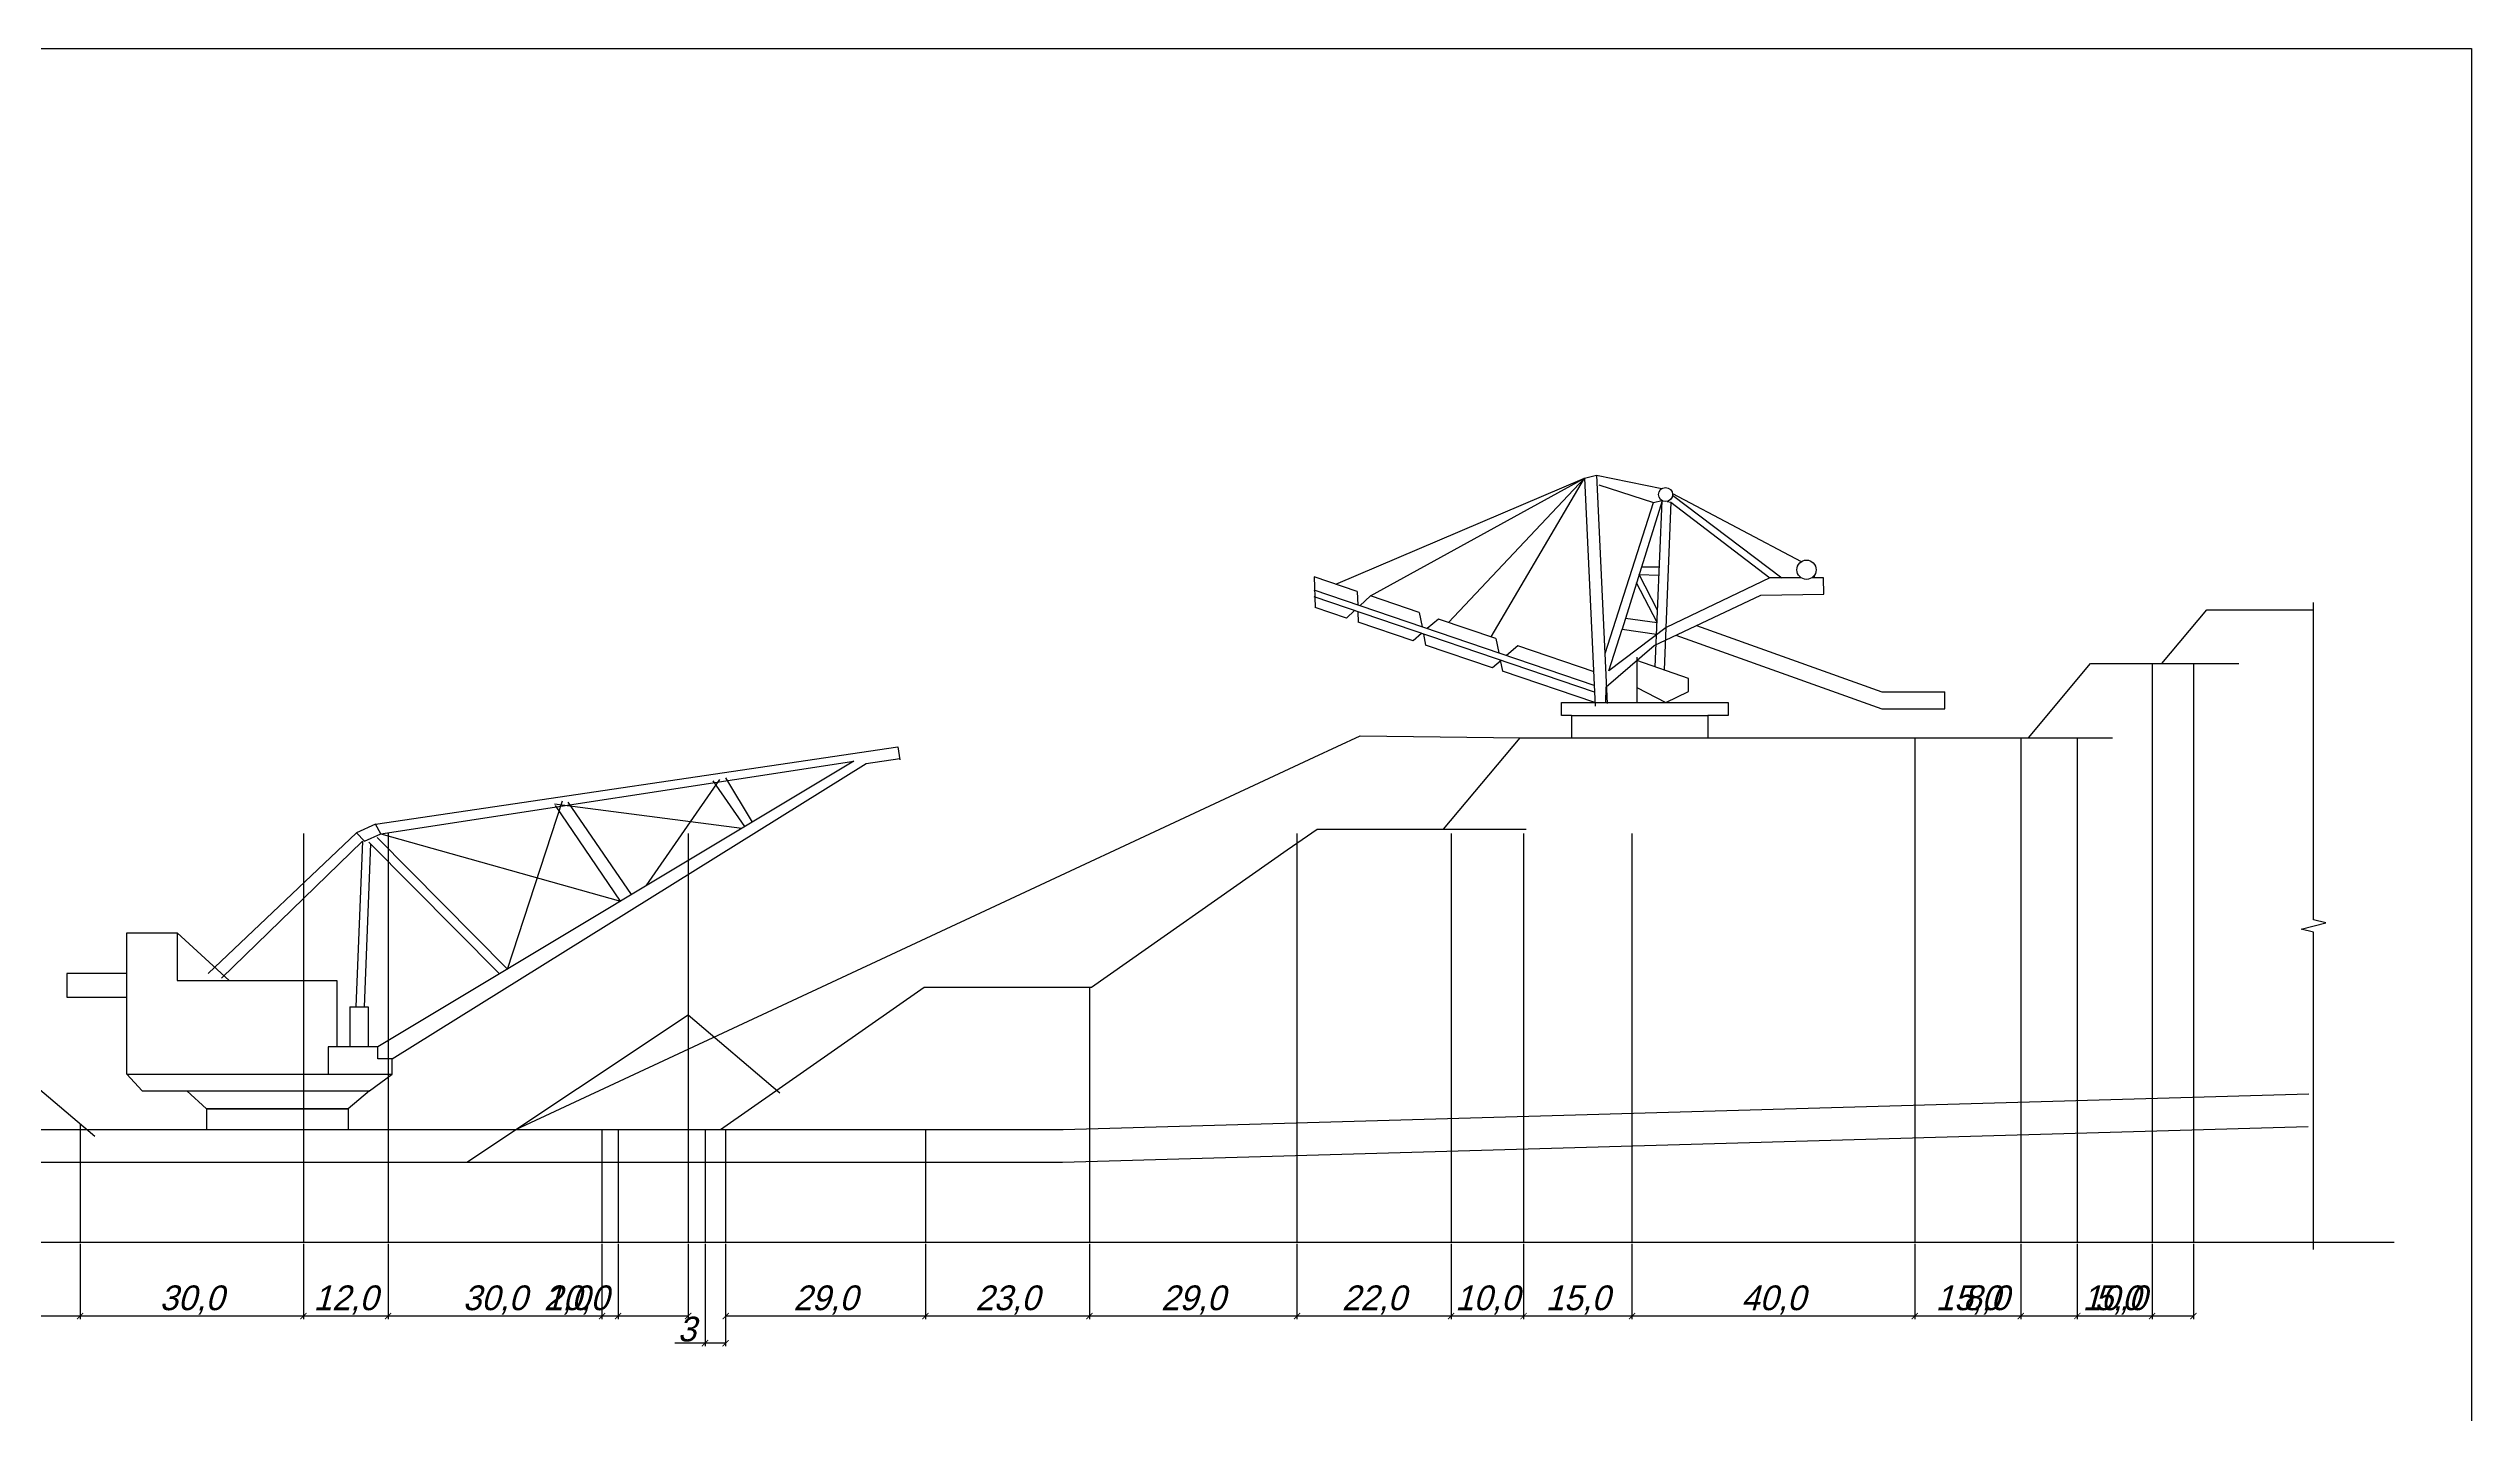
# Model space of a CAD drawing. Header units: centimetres. Extents: x -1591 to 2988, y -2086 to 1278.
# Drawn here: x -858 to 122, y 437 to 989 of the extents above; entities that cross this region are included whole.
import ezdxf

# ---------------------------------------------------------------- set-up
doc = ezdxf.new("R2010")
doc.units = ezdxf.units.CM
doc.header["$MEASUREMENT"] = 0
doc.layers.add('layer 1', color=7, linetype='Continuous')
doc.styles.get("Standard").update_dxf_attribs({"font": 'txt.shx', "height": 5})
doc.styles.add('style1', font='isocpeur_0.ttf', dxfattribs={"oblique": 15, "height": 10})
doc.dimstyles.new('ISO-25', dxfattribs={"dimtxt": 2.501, "dimasz": 2.5, "dimexe": 1.25, "dimexo": 0.625, "dimtad": 1, "dimtxsty": 'Standard', "dimblk": 'ARCHTICK', "dimcen": 2.5, "dimadec": 0, "dimazin": 0, "dimtfac": 1, "dimtmove": 0, "dimatfit": 3, "dimfxl": 1, "dimarcsym": 0})
picture_1 = doc.add_image_def('image1.jpg', size_in_pixel=(4696, 8380))

# ---------------------------------------------------------------- blocks, each defined once
blk = doc.blocks.new('_ArchTick')
at = {"color": 0, "linetype": 'ByBlock', "const_width": 0.15}
blk.add_lwpolyline([(-0.5, -0.5), (0.5, 0.5)], dxfattribs=at)
blk = doc.blocks.new('*D12')
at = {"color": 0, "lineweight": -2, "transparency": 16777216}
for p, q in [((-914.92, 506.04), (-914.92, 475.53)), ((-845.07, 506.04), (-845.07, 475.53)), ((-845.07, 476.78), (-914.92, 476.78))]:
    blk.add_line(p, q, dxfattribs=at)
at = {"layer": 'Defpoints', "color": 0, "transparency": 16777216}
for p in [(-914.92, 506.67), (-845.07, 506.67), (-914.92, 476.78)]:
    blk.add_point(p, dxfattribs=at)
at = {"color": 0, "lineweight": -2, "transparency": 16777216, "xscale": 2.5, "yscale": 2.5, "zscale": 2.5, "rotation": 180}
blk.add_blockref('_ArchTick', (-914.92, 476.78), dxfattribs=at)
at = {"color": 0, "lineweight": -2, "transparency": 16777216, "xscale": 2.5, "yscale": 2.5, "zscale": 2.5}
blk.add_blockref('_ArchTick', (-845.07, 476.78), dxfattribs=at)
at = {"color": 0, "transparency": 16777216, "insert": (-879.99, 483.23), "char_height": 10, "attachment_point": 5, "style": 'style1'}
blk.add_mtext('{\\Ftxt|c204;29,5}', dxfattribs=at)
blk = doc.blocks.new('*D13')
at = {"color": 0, "lineweight": -2, "transparency": 16777216}
for p, q in [((-845.07, 506.04), (-845.07, 475.53)), ((-754.87, 506.04), (-754.87, 475.53)), ((-754.87, 476.78), (-845.07, 476.78))]:
    blk.add_line(p, q, dxfattribs=at)
at = {"layer": 'Defpoints', "color": 0, "transparency": 16777216}
for p in [(-845.07, 506.67), (-754.87, 506.67), (-845.07, 476.78)]:
    blk.add_point(p, dxfattribs=at)
at = {"color": 0, "lineweight": -2, "transparency": 16777216, "xscale": 2.5, "yscale": 2.5, "zscale": 2.5, "rotation": 180}
blk.add_blockref('_ArchTick', (-845.07, 476.78), dxfattribs=at)
at = {"color": 0, "lineweight": -2, "transparency": 16777216, "xscale": 2.5, "yscale": 2.5, "zscale": 2.5}
blk.add_blockref('_ArchTick', (-754.87, 476.78), dxfattribs=at)
at = {"color": 0, "transparency": 16777216, "insert": (-799.97, 483.23), "char_height": 10, "attachment_point": 5, "style": 'style1'}
blk.add_mtext('{\\Ftxt|c204;30,0}', dxfattribs=at)
blk = doc.blocks.new('*D14')
at = {"color": 0, "lineweight": -2, "transparency": 16777216}
for p, q in [((-754.87, 506.04), (-754.87, 475.53)), ((-720.63, 506.04), (-720.63, 475.53)), ((-720.63, 476.78), (-754.87, 476.78))]:
    blk.add_line(p, q, dxfattribs=at)
at = {"layer": 'Defpoints', "color": 0, "transparency": 16777216}
for p in [(-754.87, 506.67), (-720.63, 506.67), (-754.87, 476.78)]:
    blk.add_point(p, dxfattribs=at)
at = {"color": 0, "lineweight": -2, "transparency": 16777216, "xscale": 2.5, "yscale": 2.5, "zscale": 2.5, "rotation": 180}
blk.add_blockref('_ArchTick', (-754.87, 476.78), dxfattribs=at)
at = {"color": 0, "lineweight": -2, "transparency": 16777216, "xscale": 2.5, "yscale": 2.5, "zscale": 2.5}
blk.add_blockref('_ArchTick', (-720.63, 476.78), dxfattribs=at)
at = {"color": 0, "transparency": 16777216, "insert": (-737.75, 483.23), "char_height": 10, "attachment_point": 5, "style": 'style1'}
blk.add_mtext('{\\Ftxt|c204;12,0}', dxfattribs=at)
blk = doc.blocks.new('*D15')
at = {"color": 0, "lineweight": -2, "transparency": 16777216}
for p, q in [((-720.63, 505.42), (-720.63, 475.53)), ((-634.14, 506.04), (-634.14, 475.53)), ((-634.14, 476.78), (-720.63, 476.78))]:
    blk.add_line(p, q, dxfattribs=at)
at = {"layer": 'Defpoints', "color": 0, "transparency": 16777216}
for p in [(-720.63, 506.04), (-634.14, 506.67), (-720.63, 476.78)]:
    blk.add_point(p, dxfattribs=at)
at = {"color": 0, "lineweight": -2, "transparency": 16777216, "xscale": 2.5, "yscale": 2.5, "zscale": 2.5, "rotation": 180}
blk.add_blockref('_ArchTick', (-720.63, 476.78), dxfattribs=at)
at = {"color": 0, "lineweight": -2, "transparency": 16777216, "xscale": 2.5, "yscale": 2.5, "zscale": 2.5}
blk.add_blockref('_ArchTick', (-634.14, 476.78), dxfattribs=at)
at = {"color": 0, "transparency": 16777216, "insert": (-677.39, 483.23), "char_height": 10, "attachment_point": 5, "style": 'style1'}
blk.add_mtext('{\\Ftxt|c204;30,0}', dxfattribs=at)
blk = doc.blocks.new('*D16')
at = {"color": 0, "lineweight": -2, "transparency": 16777216}
for p, q in [((-634.14, 506.04), (-634.14, 475.53)), ((-627.66, 506.04), (-627.66, 475.53)), ((-634.14, 476.78), (-660.13, 476.78)), ((-627.66, 476.78), (-634.14, 476.78))]:
    blk.add_line(p, q, dxfattribs=at)
at = {"layer": 'Defpoints', "color": 0, "transparency": 16777216}
for p in [(-634.14, 506.67), (-627.66, 506.67), (-634.14, 476.78)]:
    blk.add_point(p, dxfattribs=at)
at = {"color": 0, "lineweight": -2, "transparency": 16777216, "xscale": 2.5, "yscale": 2.5, "zscale": 2.5, "rotation": 180}
blk.add_blockref('_ArchTick', (-634.14, 476.78), dxfattribs=at)
at = {"color": 0, "lineweight": -2, "transparency": 16777216, "xscale": 2.5, "yscale": 2.5, "zscale": 2.5}
blk.add_blockref('_ArchTick', (-627.66, 476.78), dxfattribs=at)
at = {"color": 0, "transparency": 16777216, "insert": (-648.38, 483.23), "char_height": 10, "attachment_point": 5, "style": 'style1'}
blk.add_mtext('{\\Ftxt|c204;2,0}', dxfattribs=at)
blk = doc.blocks.new('*D17')
at = {"color": 0, "lineweight": -2, "transparency": 16777216}
for p, q in [((-627.66, 506.04), (-627.66, 475.53)), ((-599.28, 506.04), (-599.28, 475.53)), ((-627.66, 476.78), (-658.65, 476.78)), ((-599.28, 476.78), (-627.66, 476.78))]:
    blk.add_line(p, q, dxfattribs=at)
at = {"layer": 'Defpoints', "color": 0, "transparency": 16777216}
for p in [(-627.66, 506.67), (-599.28, 506.67), (-627.66, 476.78)]:
    blk.add_point(p, dxfattribs=at)
at = {"color": 0, "lineweight": -2, "transparency": 16777216, "xscale": 2.5, "yscale": 2.5, "zscale": 2.5, "rotation": 180}
blk.add_blockref('_ArchTick', (-627.66, 476.78), dxfattribs=at)
at = {"color": 0, "lineweight": -2, "transparency": 16777216, "xscale": 2.5, "yscale": 2.5, "zscale": 2.5}
blk.add_blockref('_ArchTick', (-599.28, 476.78), dxfattribs=at)
at = {"color": 0, "transparency": 16777216, "insert": (-644.41, 483.23), "char_height": 10, "attachment_point": 5, "style": 'style1'}
blk.add_mtext('{\\Ftxt|c204;10,0}', dxfattribs=at)
blk = doc.blocks.new('*D18')
at = {"color": 0, "lineweight": -2, "transparency": 16777216}
for p, q in [((-592.5, 506.04), (-592.5, 464.58)), ((-584.17, 506.04), (-584.17, 464.58)), ((-592.5, 465.83), (-604.7, 465.83)), ((-584.17, 465.83), (-592.5, 465.83))]:
    blk.add_line(p, q, dxfattribs=at)
at = {"layer": 'Defpoints', "color": 0, "transparency": 16777216}
for p in [(-592.5, 506.67), (-584.17, 506.67), (-592.5, 465.83)]:
    blk.add_point(p, dxfattribs=at)
at = {"color": 0, "lineweight": -2, "transparency": 16777216, "xscale": 2.5, "yscale": 2.5, "zscale": 2.5, "rotation": 180}
blk.add_blockref('_ArchTick', (-592.5, 465.83), dxfattribs=at)
at = {"color": 0, "lineweight": -2, "transparency": 16777216, "xscale": 2.5, "yscale": 2.5, "zscale": 2.5}
blk.add_blockref('_ArchTick', (-584.17, 465.83), dxfattribs=at)
at = {"color": 0, "transparency": 16777216, "insert": (-599.85, 471.45), "char_height": 10, "attachment_point": 5, "style": 'style1'}
blk.add_mtext('{\\Ftxt|c204;3}', dxfattribs=at)
blk = doc.blocks.new('*D19')
at = {"color": 0, "lineweight": -2, "transparency": 16777216}
for p, q in [((-584.17, 506.04), (-584.17, 475.53)), ((-503.35, 506.04), (-503.35, 475.53)), ((-503.35, 476.78), (-584.17, 476.78))]:
    blk.add_line(p, q, dxfattribs=at)
at = {"layer": 'Defpoints', "color": 0, "transparency": 16777216}
for p in [(-584.17, 506.67), (-503.35, 506.67), (-584.17, 476.78)]:
    blk.add_point(p, dxfattribs=at)
at = {"color": 0, "lineweight": -2, "transparency": 16777216, "xscale": 2.5, "yscale": 2.5, "zscale": 2.5, "rotation": 180}
blk.add_blockref('_ArchTick', (-584.17, 476.78), dxfattribs=at)
at = {"color": 0, "lineweight": -2, "transparency": 16777216, "xscale": 2.5, "yscale": 2.5, "zscale": 2.5}
blk.add_blockref('_ArchTick', (-503.35, 476.78), dxfattribs=at)
at = {"color": 0, "transparency": 16777216, "insert": (-543.76, 483.23), "char_height": 10, "attachment_point": 5, "style": 'style1'}
blk.add_mtext('{\\Ftxt|c204;29,0}', dxfattribs=at)
blk = doc.blocks.new('*D20')
at = {"color": 0, "lineweight": -2, "transparency": 16777216}
for p, q in [((-503.35, 506.04), (-503.35, 475.53)), ((-437.12, 506.04), (-437.12, 475.53)), ((-437.12, 476.78), (-503.35, 476.78))]:
    blk.add_line(p, q, dxfattribs=at)
at = {"layer": 'Defpoints', "color": 0, "transparency": 16777216}
for p in [(-503.35, 506.67), (-437.12, 506.67), (-503.35, 476.78)]:
    blk.add_point(p, dxfattribs=at)
at = {"color": 0, "lineweight": -2, "transparency": 16777216, "xscale": 2.5, "yscale": 2.5, "zscale": 2.5, "rotation": 180}
blk.add_blockref('_ArchTick', (-503.35, 476.78), dxfattribs=at)
at = {"color": 0, "lineweight": -2, "transparency": 16777216, "xscale": 2.5, "yscale": 2.5, "zscale": 2.5}
blk.add_blockref('_ArchTick', (-437.12, 476.78), dxfattribs=at)
at = {"color": 0, "transparency": 16777216, "insert": (-470.23, 483.23), "char_height": 10, "attachment_point": 5, "style": 'style1'}
blk.add_mtext('{\\Ftxt|c204;23,0}', dxfattribs=at)
blk = doc.blocks.new('*D21')
at = {"color": 0, "lineweight": -2, "transparency": 16777216}
for p, q in [((-437.12, 506.04), (-437.12, 475.53)), ((-353.21, 506.04), (-353.21, 475.53)), ((-353.21, 476.78), (-437.12, 476.78))]:
    blk.add_line(p, q, dxfattribs=at)
at = {"layer": 'Defpoints', "color": 0, "transparency": 16777216}
for p in [(-437.12, 506.67), (-353.21, 506.67), (-437.12, 476.78)]:
    blk.add_point(p, dxfattribs=at)
at = {"color": 0, "lineweight": -2, "transparency": 16777216, "xscale": 2.5, "yscale": 2.5, "zscale": 2.5, "rotation": 180}
blk.add_blockref('_ArchTick', (-437.12, 476.78), dxfattribs=at)
at = {"color": 0, "lineweight": -2, "transparency": 16777216, "xscale": 2.5, "yscale": 2.5, "zscale": 2.5}
blk.add_blockref('_ArchTick', (-353.21, 476.78), dxfattribs=at)
at = {"color": 0, "transparency": 16777216, "insert": (-395.17, 483.23), "char_height": 10, "attachment_point": 5, "style": 'style1'}
blk.add_mtext('{\\Ftxt|c204;29,0}', dxfattribs=at)
blk = doc.blocks.new('*D22')
at = {"color": 0, "lineweight": -2, "transparency": 16777216}
for p, q in [((-353.21, 506.04), (-353.21, 475.53)), ((-290.9, 506.04), (-290.9, 475.53)), ((-290.9, 476.78), (-353.21, 476.78))]:
    blk.add_line(p, q, dxfattribs=at)
at = {"layer": 'Defpoints', "color": 0, "transparency": 16777216}
for p in [(-353.21, 506.67), (-290.9, 506.67), (-353.21, 476.78)]:
    blk.add_point(p, dxfattribs=at)
at = {"color": 0, "lineweight": -2, "transparency": 16777216, "xscale": 2.5, "yscale": 2.5, "zscale": 2.5, "rotation": 180}
blk.add_blockref('_ArchTick', (-353.21, 476.78), dxfattribs=at)
at = {"color": 0, "lineweight": -2, "transparency": 16777216, "xscale": 2.5, "yscale": 2.5, "zscale": 2.5}
blk.add_blockref('_ArchTick', (-290.9, 476.78), dxfattribs=at)
at = {"color": 0, "transparency": 16777216, "insert": (-322.06, 483.23), "char_height": 10, "attachment_point": 5, "style": 'style1'}
blk.add_mtext('{\\Ftxt|c204;22,0}', dxfattribs=at)
blk = doc.blocks.new('*D23')
at = {"color": 0, "lineweight": -2, "transparency": 16777216}
for p, q in [((-290.9, 506.04), (-290.9, 475.53)), ((-261.59, 506.04), (-261.59, 475.53)), ((-261.59, 476.78), (-290.9, 476.78))]:
    blk.add_line(p, q, dxfattribs=at)
at = {"layer": 'Defpoints', "color": 0, "transparency": 16777216}
for p in [(-290.9, 506.67), (-261.59, 506.67), (-290.9, 476.78)]:
    blk.add_point(p, dxfattribs=at)
at = {"color": 0, "lineweight": -2, "transparency": 16777216, "xscale": 2.5, "yscale": 2.5, "zscale": 2.5, "rotation": 180}
blk.add_blockref('_ArchTick', (-290.9, 476.78), dxfattribs=at)
at = {"color": 0, "lineweight": -2, "transparency": 16777216, "xscale": 2.5, "yscale": 2.5, "zscale": 2.5}
blk.add_blockref('_ArchTick', (-261.59, 476.78), dxfattribs=at)
at = {"color": 0, "transparency": 16777216, "insert": (-276.25, 483.23), "char_height": 10, "attachment_point": 5, "style": 'style1'}
blk.add_mtext('{\\Ftxt|c204;10,0}', dxfattribs=at)
blk = doc.blocks.new('*D24')
at = {"color": 0, "lineweight": -2, "transparency": 16777216}
for p, q in [((-261.59, 506.04), (-261.59, 475.53)), ((-217.79, 506.04), (-217.79, 475.53)), ((-217.79, 476.78), (-261.59, 476.78))]:
    blk.add_line(p, q, dxfattribs=at)
at = {"layer": 'Defpoints', "color": 0, "transparency": 16777216}
for p in [(-261.59, 506.67), (-217.79, 506.67), (-261.59, 476.78)]:
    blk.add_point(p, dxfattribs=at)
at = {"color": 0, "lineweight": -2, "transparency": 16777216, "xscale": 2.5, "yscale": 2.5, "zscale": 2.5, "rotation": 180}
blk.add_blockref('_ArchTick', (-261.59, 476.78), dxfattribs=at)
at = {"color": 0, "lineweight": -2, "transparency": 16777216, "xscale": 2.5, "yscale": 2.5, "zscale": 2.5}
blk.add_blockref('_ArchTick', (-217.79, 476.78), dxfattribs=at)
at = {"color": 0, "transparency": 16777216, "insert": (-239.69, 483.23), "char_height": 10, "attachment_point": 5, "style": 'style1'}
blk.add_mtext('{\\Ftxt|c204;15,0}', dxfattribs=at)
blk = doc.blocks.new('*D25')
at = {"color": 0, "lineweight": -2, "transparency": 16777216}
for p, q in [((-217.79, 506.04), (-217.79, 475.53)), ((-103.47, 506.04), (-103.47, 475.53)), ((-103.47, 476.78), (-217.79, 476.78))]:
    blk.add_line(p, q, dxfattribs=at)
at = {"layer": 'Defpoints', "color": 0, "transparency": 16777216}
for p in [(-217.79, 506.67), (-103.47, 506.67), (-217.79, 476.78)]:
    blk.add_point(p, dxfattribs=at)
at = {"color": 0, "lineweight": -2, "transparency": 16777216, "xscale": 2.5, "yscale": 2.5, "zscale": 2.5, "rotation": 180}
blk.add_blockref('_ArchTick', (-217.79, 476.78), dxfattribs=at)
at = {"color": 0, "lineweight": -2, "transparency": 16777216, "xscale": 2.5, "yscale": 2.5, "zscale": 2.5}
blk.add_blockref('_ArchTick', (-103.47, 476.78), dxfattribs=at)
at = {"color": 0, "transparency": 16777216, "insert": (-160.63, 483.23), "char_height": 10, "attachment_point": 5, "style": 'style1'}
blk.add_mtext('{\\Ftxt|c204;40,0}', dxfattribs=at)
blk = doc.blocks.new('*D26')
at = {"color": 0, "lineweight": -2, "transparency": 16777216}
for p, q in [((-103.47, 505.42), (-103.47, 475.53)), ((-60.59, 506.04), (-60.59, 475.53)), ((-60.59, 476.78), (-103.47, 476.78))]:
    blk.add_line(p, q, dxfattribs=at)
at = {"layer": 'Defpoints', "color": 0, "transparency": 16777216}
for p in [(-103.47, 506.04), (-60.59, 506.67), (-103.47, 476.78)]:
    blk.add_point(p, dxfattribs=at)
at = {"color": 0, "lineweight": -2, "transparency": 16777216, "xscale": 2.5, "yscale": 2.5, "zscale": 2.5, "rotation": 180}
blk.add_blockref('_ArchTick', (-103.47, 476.78), dxfattribs=at)
at = {"color": 0, "lineweight": -2, "transparency": 16777216, "xscale": 2.5, "yscale": 2.5, "zscale": 2.5}
blk.add_blockref('_ArchTick', (-60.59, 476.78), dxfattribs=at)
at = {"color": 0, "transparency": 16777216, "insert": (-82.03, 483.23), "char_height": 10, "attachment_point": 5, "style": 'style1'}
blk.add_mtext('{\\Ftxt|c204;15,0}', dxfattribs=at)
blk = doc.blocks.new('*D27')
at = {"color": 0, "lineweight": -2, "transparency": 16777216}
for p, q in [((-60.59, 506.04), (-60.59, 475.53)), ((-37.77, 506.04), (-37.77, 475.53)), ((-60.59, 476.78), (-86.13, 476.78)), ((-37.77, 476.78), (-60.59, 476.78))]:
    blk.add_line(p, q, dxfattribs=at)
at = {"layer": 'Defpoints', "color": 0, "transparency": 16777216}
for p in [(-60.59, 506.67), (-37.77, 506.67), (-60.59, 476.78)]:
    blk.add_point(p, dxfattribs=at)
at = {"color": 0, "lineweight": -2, "transparency": 16777216, "xscale": 2.5, "yscale": 2.5, "zscale": 2.5, "rotation": 180}
blk.add_blockref('_ArchTick', (-60.59, 476.78), dxfattribs=at)
at = {"color": 0, "lineweight": -2, "transparency": 16777216, "xscale": 2.5, "yscale": 2.5, "zscale": 2.5}
blk.add_blockref('_ArchTick', (-37.77, 476.78), dxfattribs=at)
at = {"color": 0, "transparency": 16777216, "insert": (-74.61, 483.23), "char_height": 10, "attachment_point": 5, "style": 'style1'}
blk.add_mtext('{\\Ftxt|c204;8,0}', dxfattribs=at)
blk = doc.blocks.new('*D28')
at = {"color": 0, "lineweight": -2, "transparency": 16777216}
for p, q in [((-37.77, 506.04), (-37.77, 475.53)), ((-7.53, 506.04), (-7.53, 475.53)), ((-7.53, 476.78), (-37.77, 476.78))]:
    blk.add_line(p, q, dxfattribs=at)
at = {"layer": 'Defpoints', "color": 0, "transparency": 16777216}
for p in [(-37.77, 506.67), (-7.53, 506.67), (-37.77, 476.78)]:
    blk.add_point(p, dxfattribs=at)
at = {"color": 0, "lineweight": -2, "transparency": 16777216, "xscale": 2.5, "yscale": 2.5, "zscale": 2.5, "rotation": 180}
blk.add_blockref('_ArchTick', (-37.77, 476.78), dxfattribs=at)
at = {"color": 0, "lineweight": -2, "transparency": 16777216, "xscale": 2.5, "yscale": 2.5, "zscale": 2.5}
blk.add_blockref('_ArchTick', (-7.53, 476.78), dxfattribs=at)
at = {"color": 0, "transparency": 16777216, "insert": (-22.65, 483.23), "char_height": 10, "attachment_point": 5, "style": 'style1'}
blk.add_mtext('{\\Ftxt|c204;10,0}', dxfattribs=at)
blk = doc.blocks.new('*D29')
at = {"color": 0, "lineweight": -2, "transparency": 16777216}
for p, q in [((-7.53, 506.04), (-7.53, 475.53)), ((9.22, 506.04), (9.22, 475.53)), ((-7.53, 476.78), (-33.07, 476.78)), ((9.22, 476.78), (-7.53, 476.78))]:
    blk.add_line(p, q, dxfattribs=at)
at = {"layer": 'Defpoints', "color": 0, "transparency": 16777216}
for p in [(-7.53, 506.67), (9.22, 506.67), (-7.53, 476.78)]:
    blk.add_point(p, dxfattribs=at)
at = {"color": 0, "lineweight": -2, "transparency": 16777216, "xscale": 2.5, "yscale": 2.5, "zscale": 2.5, "rotation": 180}
blk.add_blockref('_ArchTick', (-7.53, 476.78), dxfattribs=at)
at = {"color": 0, "lineweight": -2, "transparency": 16777216, "xscale": 2.5, "yscale": 2.5, "zscale": 2.5}
blk.add_blockref('_ArchTick', (9.22, 476.78), dxfattribs=at)
at = {"color": 0, "transparency": 16777216, "insert": (-21.55, 483.23), "char_height": 10, "attachment_point": 5, "style": 'style1'}
blk.add_mtext('{\\Ftxt|c204;5,0}', dxfattribs=at)

msp = doc.modelspace()

# ---------------------------------------------------------------- linework, layer by layer
for p, q in [((-337.512, 772.574), (-236.985, 815.444)), ((-323.515, 767.82), (-236.985, 815.444)), ((-291.915, 757.09), (-236.985, 815.444)), ((-274.751, 751.261), (-236.985, 815.444)), ((-236.985, 815.444), (-232.11, 816.556)), ((-236.985, 815.444), (-232.664, 723.217)), ((-232.11, 816.556), (-227.789, 724.33)), ((-232.11, 816.556), (-205.768, 811.186)), ((-231.22, 812.655), (-209.139, 805.578)), ((-209.186, 805.433), (-228.731, 744.451)), ((-205.625, 806.308), (-221.761, 754.336)), ((-209.139, 805.578), (-205.744, 806.38)), ((-208.406, 739.148), (-205.596, 806.293)), ((-202.017, 805.717), (-204.803, 737.908)), ((-203.547, 806.016), (-202.017, 805.717)), ((-203.547, 806.016), (-202.017, 805.717)), ((-202.017, 805.717), (-162.064, 775.092)), ((-201.399, 809.253), (-149.318, 781.666)), ((-201.375, 808.51), (-157.241, 775.131)), ((-346.211, 775.528), (-345.886, 763.14)), ((-328.812, 769.619), (-346.211, 775.528)), ((-328.812, 769.619), (-346.211, 775.528)), ((-328.812, 769.619), (-346.211, 775.528)), ((-328.812, 769.619), (-346.211, 775.528)), ((-328.812, 769.619), (-346.211, 775.528)), ((-328.812, 769.619), (-346.211, 775.528)), ((-328.812, 769.619), (-346.211, 775.528)), ((-328.812, 769.619), (-346.211, 775.528)), ((-207.446, 762.094), (-214.88, 776.499)), ((-214.88, 776.499), (-206.857, 776.163)), ((-206.721, 779.406), (-213.977, 779.406)), ((-162.064, 775.092), (-203.947, 755.066)), ((-149.341, 775.138), (-162.064, 775.092)), ((-140.384, 775.17), (-145.068, 775.153)), ((-144.164, 775.985), (-144.161, 775.156)), ((-140.229, 768.572), (-140.384, 775.17)), ((-233.059, 731.664), (-346.211, 770.087)), ((-233.059, 731.664), (-346.211, 770.087)), ((-233.059, 731.664), (-346.211, 770.087)), ((-233.059, 731.664), (-346.211, 770.087)), ((-233.059, 731.664), (-346.211, 770.087)), ((-233.059, 731.664), (-346.211, 770.087)), ((-233.059, 731.664), (-346.211, 770.087)), ((-233.059, 731.664), (-346.211, 770.087)), ((-232.932, 728.941), (-346.211, 767.408)), ((-232.932, 728.941), (-346.211, 767.408)), ((-232.932, 728.941), (-346.211, 767.408)), ((-232.932, 728.941), (-346.211, 767.408)), ((-232.932, 728.941), (-346.211, 767.408)), ((-232.932, 728.941), (-346.211, 767.408)), ((-232.932, 728.941), (-346.211, 767.408)), ((-232.932, 728.941), (-346.211, 767.408)), ((-328.812, 769.619), (-328.633, 764.118)), ((-327.79, 763.832), (-323.515, 767.82)), ((-303.813, 761.13), (-323.515, 767.82)), ((-303.813, 761.13), (-323.515, 767.82)), ((-303.813, 761.13), (-323.515, 767.82)), ((-303.813, 761.13), (-323.515, 767.82)), ((-303.813, 761.13), (-323.515, 767.82)), ((-303.813, 761.13), (-323.515, 767.82)), ((-303.813, 761.13), (-323.515, 767.82)), ((-303.813, 761.13), (-323.515, 767.82)), ((-207.654, 757.104), (-215.925, 773.131)), ((-208.797, 747.802), (-165.716, 768.184)), ((-165.716, 768.184), (-140.229, 768.572)), ((-333.162, 758.82), (-345.886, 763.14)), ((-333.162, 758.82), (-345.886, 763.14)), ((-333.162, 758.82), (-345.886, 763.14)), ((-333.162, 758.82), (-345.886, 763.14)), ((-333.162, 758.82), (-345.886, 763.14)), ((-333.162, 758.82), (-345.886, 763.14)), ((-333.162, 758.82), (-345.886, 763.14)), ((-333.162, 758.82), (-345.886, 763.14)), ((-333.162, 758.82), (-329.896, 761.867)), ((-328.544, 761.408), (-328.407, 757.205)), ((-306.285, 749.693), (-328.407, 757.205)), ((-306.285, 749.693), (-328.407, 757.205)), ((-306.285, 749.693), (-328.407, 757.205)), ((-306.285, 749.693), (-328.407, 757.205)), ((-306.285, 749.693), (-328.407, 757.205)), ((-306.285, 749.693), (-328.407, 757.205)), ((-306.285, 749.693), (-328.407, 757.205)), ((-306.285, 749.693), (-328.407, 757.205)), ((-303.813, 761.13), (-302.645, 755.293)), ((-296.007, 758.48), (-300.562, 754.586)), ((-272.863, 750.62), (-296.007, 758.48)), ((-272.863, 750.62), (-296.007, 758.48)), ((-272.863, 750.62), (-296.007, 758.48)), ((-272.863, 750.62), (-296.007, 758.48)), ((-272.863, 750.62), (-296.007, 758.48)), ((-272.863, 750.62), (-296.007, 758.48)), ((-272.863, 750.62), (-296.007, 758.48)), ((-272.863, 750.62), (-296.007, 758.48)), ((-203.947, 755.066), (-227.122, 737.57)), ((-227.122, 737.57), (-221.761, 754.336)), ((-221.761, 754.336), (-207.851, 752.396)), ((-221.761, 754.336), (-207.851, 752.396)), ((-220.351, 758.876), (-207.654, 757.104)), ((-191.739, 755.872), (-116.826, 729.04)), ((-302.805, 752.668), (-306.285, 749.693)), ((-302.069, 752.418), (-301.176, 747.958)), ((-274.113, 738.768), (-301.176, 747.958)), ((-274.113, 738.768), (-301.176, 747.958)), ((-274.113, 738.768), (-301.176, 747.958)), ((-274.113, 738.768), (-301.176, 747.958)), ((-274.113, 738.768), (-301.176, 747.958)), ((-274.113, 738.768), (-301.176, 747.958)), ((-274.113, 738.768), (-301.176, 747.958)), ((-274.113, 738.768), (-301.176, 747.958)), ((-272.863, 750.62), (-271.638, 744.764)), ((-263.916, 747.582), (-268.435, 743.676)), ((-233.059, 737.104), (-263.916, 747.582)), ((-233.059, 737.104), (-263.916, 747.582)), ((-233.059, 737.104), (-263.916, 747.582)), ((-233.059, 737.104), (-263.916, 747.582)), ((-233.059, 737.104), (-263.916, 747.582)), ((-233.059, 737.104), (-263.916, 747.582)), ((-233.059, 737.104), (-263.916, 747.582)), ((-233.059, 737.104), (-263.916, 747.582)), ((-228.201, 731.111), (-208.797, 747.802)), ((-200.003, 751.963), (-116.826, 722.17)), ((-270.66, 741.752), (-274.113, 738.768)), ((-271.034, 741.879), (-270.098, 737.405)), ((-232.734, 724.716), (-270.098, 737.405)), ((-232.734, 724.716), (-270.098, 737.405)), ((-232.734, 724.716), (-270.098, 737.405)), ((-232.734, 724.716), (-270.098, 737.405)), ((-232.734, 724.716), (-270.098, 737.405)), ((-232.734, 724.716), (-270.098, 737.405)), ((-232.734, 724.716), (-270.098, 737.405)), ((-232.734, 724.716), (-270.098, 737.405)), ((-215.869, 743.096), (-215.869, 724.716)), ((-194.877, 734.49), (-215.869, 741.719)), ((-228.394, 724.459), (-228.201, 731.111)), ((-215.869, 730.846), (-204.071, 724.716)), ((-204.071, 724.716), (-194.877, 729.136)), ((-194.877, 729.136), (-194.877, 734.49)), ((-116.826, 729.04), (-91.292, 729.04)), ((-91.292, 722.17), (-91.292, 729.04)), ((-246.25, 719.474), (-246.25, 724.716)), ((-246.25, 724.716), (-178.836, 724.716)), ((-242.24, 719.474), (-246.25, 719.474)), ((-242.24, 719.474), (-242.24, 710.532)), ((-242.24, 719.474), (-187.133, 719.474)), ((-187.133, 719.474), (-187.133, 710.532)), ((-178.836, 719.474), (-187.133, 719.474)), ((-178.836, 724.716), (-178.836, 719.474)), ((-116.826, 722.17), (-91.292, 722.17)), ((-725.71, 675.619), (-514.483, 706.845)), ((-514.483, 706.845), (-513.696, 701.52)), ((-346.219, 702.629), (-327.598, 711.312)), ((-327.598, 711.312), (-262.982, 710.532)), ((-532.3, 701.095), (-724.764, 585.547)), ((-723.52, 671.669), (-532.3, 701.095)), ((-719.026, 580.736), (-527.414, 700.133)), ((-527.414, 700.133), (-513.789, 702.147)), ((-517.279, 622.862), (-346.219, 702.629)), ((-616.319, 650.653), (-586.57, 693.618)), ((-589.305, 693.056), (-576.484, 674.569)), ((-584.166, 694.314), (-573.392, 676.425)), ((-672.313, 617.037), (-650.115, 684.946)), ((-653.358, 683.852), (-577.583, 673.909)), ((-626.685, 644.43), (-652.981, 683.115)), ((-622.25, 647.092), (-647.865, 684.516)), ((-733.322, 672.072), (-793.287, 615.223)), ((-787.891, 613.401), (-730.905, 668.773)), ((-730.905, 668.773), (-733.586, 601.721)), ((-725.71, 675.619), (-733.322, 672.072)), ((-733.322, 672.072), (-730.166, 668.743)), ((-727.787, 667.665), (-730.326, 601.721)), ((-730.166, 668.743), (-723.52, 671.669)), ((-728.419, 668.302), (-675.591, 615.069)), ((-723.52, 671.669), (-725.71, 675.619)), ((-725.045, 670.199), (-672.313, 617.037)), ((-723.52, 671.669), (-626.685, 644.43)), ((-826.202, 574.537), (-826.202, 631.641)), ((-826.202, 631.641), (-805.845, 631.641)), ((-805.845, 631.641), (-805.845, 612.405)), ((-805.845, 631.641), (-784.843, 612.405)), ((-668.972, 552.127), (-517.279, 622.862)), ((-826.202, 615.196), (-850.435, 615.196)), ((-850.435, 615.196), (-850.435, 605.602)), ((-805.845, 612.405), (-741.349, 612.405)), ((-741.349, 612.405), (-741.349, 585.547)), ((-850.435, 605.602), (-826.202, 605.602)), ((-736.126, 601.721), (-736.126, 585.547)), ((-736.126, 601.721), (-728.635, 601.721)), ((-728.635, 601.721), (-728.635, 585.547)), ((-688.765, 538.962), (-599.284, 598.478)), ((-599.284, 598.478), (-562.19, 566.993)), ((-724.764, 585.547), (-744.881, 585.547)), ((-744.881, 585.547), (-744.881, 574.537)), ((-724.764, 580.736), (-724.764, 585.547)), ((-719.026, 580.736), (-724.764, 580.736)), ((-719.026, 574.537), (-719.026, 580.736)), ((-826.202, 574.537), (-719.026, 574.537)), ((-826.202, 574.537), (-820.046, 567.845)), ((-728.191, 567.845), (-719.026, 574.537)), ((-820.046, 567.845), (-728.191, 567.845)), ((-794.071, 560.555), (-801.951, 567.845)), ((-794.071, 560.555), (-794.071, 552.127)), ((-794.071, 560.555), (-736.713, 560.555)), ((-736.713, 560.555), (-794.071, 560.555)), ((-728.191, 567.845), (-736.713, 560.555)), ((-736.713, 560.555), (-736.713, 552.127))]:
    msp.add_line(p, q)
at = {"linetype": 'Continuous'}
msp.add_lwpolyline([(57.748, 503.667), (57.748, 631.898), (52.748, 633.148), (62.748, 635.648), (57.748, 636.898), (57.748, 765.129)], dxfattribs=at)
for centre, radius in [((-204.216, 808.791), 2.854), ((-147.216, 778.394), 3.889)]:
    msp.add_circle(centre, radius)
at = {"layer": 'layer 1', "lineweight": 30}
for p, q in [((-3.556, 740.505), (14.589, 762.129)), ((14.589, 762.129), (57.748, 762.129)), ((-57.515, 710.532), (-32.364, 740.505)), ((-32.364, 740.505), (27.556, 740.505)), ((-7.534, 740.505), (-7.534, 506.667)), ((9.217, 740.505), (9.217, 506.667)), ((-293.979, 673.591), (-262.982, 710.532)), ((-262.982, 710.532), (-23.458, 710.532)), ((-103.472, 710.532), (-103.472, 506.667)), ((-60.593, 710.532), (-60.593, 506.667)), ((-37.765, 710.532), (-37.765, 506.667)), ((-754.874, 671.836), (-754.874, 506.667)), ((-720.633, 671.836), (-720.633, 506.667)), ((-599.284, 671.836), (-599.284, 506.667)), ((-357.116, 665.139), (-345.046, 673.591)), ((-353.213, 671.836), (-353.213, 506.667)), ((-345.046, 673.591), (-260.493, 673.591)), ((-290.9, 671.836), (-290.9, 506.667)), ((-261.594, 671.836), (-261.594, 506.667)), ((-217.79, 671.836), (-217.79, 506.667)), ((-436.277, 609.71), (-357.116, 665.139)), ((-586.192, 552.127), (-503.956, 609.71)), ((-503.956, 609.71), (-436.277, 609.71)), ((-437.12, 609.71), (-437.12, 506.667)), ((-447.654, 552.127), (55.853, 566.554)), ((-1461.222, 552.127), (-447.654, 552.127)), ((-845.069, 554.441), (-845.069, 506.667)), ((-634.142, 552.127), (-634.142, 506.667)), ((-627.664, 552.127), (-627.664, 506.667)), ((-592.497, 552.127), (-592.497, 506.667)), ((-584.168, 552.127), (-584.168, 506.667)), ((-503.346, 552.127), (-503.346, 506.667)), ((-447.934, 538.962), (55.573, 553.389)), ((-1461.503, 538.962), (-447.934, 538.962)), ((-1462.544, 506.667), (90.39, 506.667))]:
    msp.add_line(p, q, dxfattribs=at)
msp.add_lwpolyline([(-1465.76, 671.836), (-1116.668, 671.836), (-1057.108, 612.276), (-913.252, 612.276), (-839.186, 549.451)], dxfattribs=at)

# ---------------------------------------------------------------- dimensions: what is measured, and where the dimension line sits
for base, p1, p2, text, picture, middle in [((-914.916, 476.776), (-845.069, 506.667), (-914.916, 506.667), '{\\Ftxt|c204;29,5}', '*D12', (-879.992, 483.235)), ((-845.069, 476.776), (-754.874, 506.667), (-845.069, 506.667), '{\\Ftxt|c204;30,0}', '*D13', (-799.972, 483.235)), ((-754.874, 476.776), (-720.633, 506.667), (-754.874, 506.667), '{\\Ftxt|c204;12,0}', '*D14', (-737.754, 483.235)), ((-720.633, 476.776), (-634.142, 506.667), (-720.633, 506.042), '{\\Ftxt|c204;30,0}', '*D15', (-677.388, 483.235)), ((-634.142, 476.776), (-627.664, 506.667), (-634.142, 506.667), '{\\Ftxt|c204;2,0}', '*D16', (-648.384, 483.235)), ((-627.664, 476.776), (-599.284, 506.667), (-627.664, 506.667), '{\\Ftxt|c204;10,0}', '*D17', (-644.405, 483.235)), ((-584.168, 476.776), (-503.346, 506.667), (-584.168, 506.667), '{\\Ftxt|c204;29,0}', '*D19', (-543.757, 483.235)), ((-503.346, 476.776), (-437.12, 506.667), (-503.346, 506.667), '{\\Ftxt|c204;23,0}', '*D20', (-470.233, 483.235)), ((-437.12, 476.776), (-353.213, 506.667), (-437.12, 506.667), '{\\Ftxt|c204;29,0}', '*D21', (-395.167, 483.235)), ((-353.213, 476.776), (-290.9, 506.667), (-353.213, 506.667), '{\\Ftxt|c204;22,0}', '*D22', (-322.057, 483.235)), ((-290.9, 476.776), (-261.594, 506.667), (-290.9, 506.667), '{\\Ftxt|c204;10,0}', '*D23', (-276.247, 483.235)), ((-261.594, 476.776), (-217.79, 506.667), (-261.594, 506.667), '{\\Ftxt|c204;15,0}', '*D24', (-239.692, 483.235)), ((-217.79, 476.776), (-103.472, 506.667), (-217.79, 506.667), '{\\Ftxt|c204;40,0}', '*D25', (-160.631, 483.235)), ((-103.472, 476.776), (-60.593, 506.667), (-103.472, 506.042), '{\\Ftxt|c204;15,0}', '*D26', (-82.032, 483.235)), ((-60.593, 476.776), (-37.765, 506.667), (-60.593, 506.667), '{\\Ftxt|c204;8,0}', '*D27', (-74.611, 483.235)), ((-37.765, 476.776), (-7.534, 506.667), (-37.765, 506.667), '{\\Ftxt|c204;10,0}', '*D28', (-22.65, 483.235)), ((-7.534, 476.776), (9.217, 506.667), (-7.534, 506.667), '{\\Ftxt|c204;5,0}', '*D29', (-21.552, 483.235))]:
    dim = msp.add_linear_dim(base=base, p1=p1, p2=p2, text=text, dimstyle='ISO-25', override={"dimtxsty": 'style1'})
    dim.commit()
    dim.dimension.update_dxf_attribs({"geometry": picture, "text_midpoint": middle})
dim = msp.add_linear_dim(base=(-592.497, 465.826), p1=(-584.168, 506.667), p2=(-592.497, 506.667), text='{\\Ftxt|c204;3}', dimstyle='ISO-25', override={"dimtxsty": 'style1'})
dim.commit()
dim.dimension.update_dxf_attribs({"geometry": '*D18', "text_midpoint": (-599.849, 465.826), "dimtype": 160})

# ---------------------------------------------------------------- pictures from other files: only their frames are drawn
image = msp.add_image(picture_1, insert=(-1591.237, -2067.523), size_in_units=(1712.853, 3056.581), dxfattribs=dict(fade=64))
image.dxf.flags = 7

doc.saveas('drawing.dxf')
